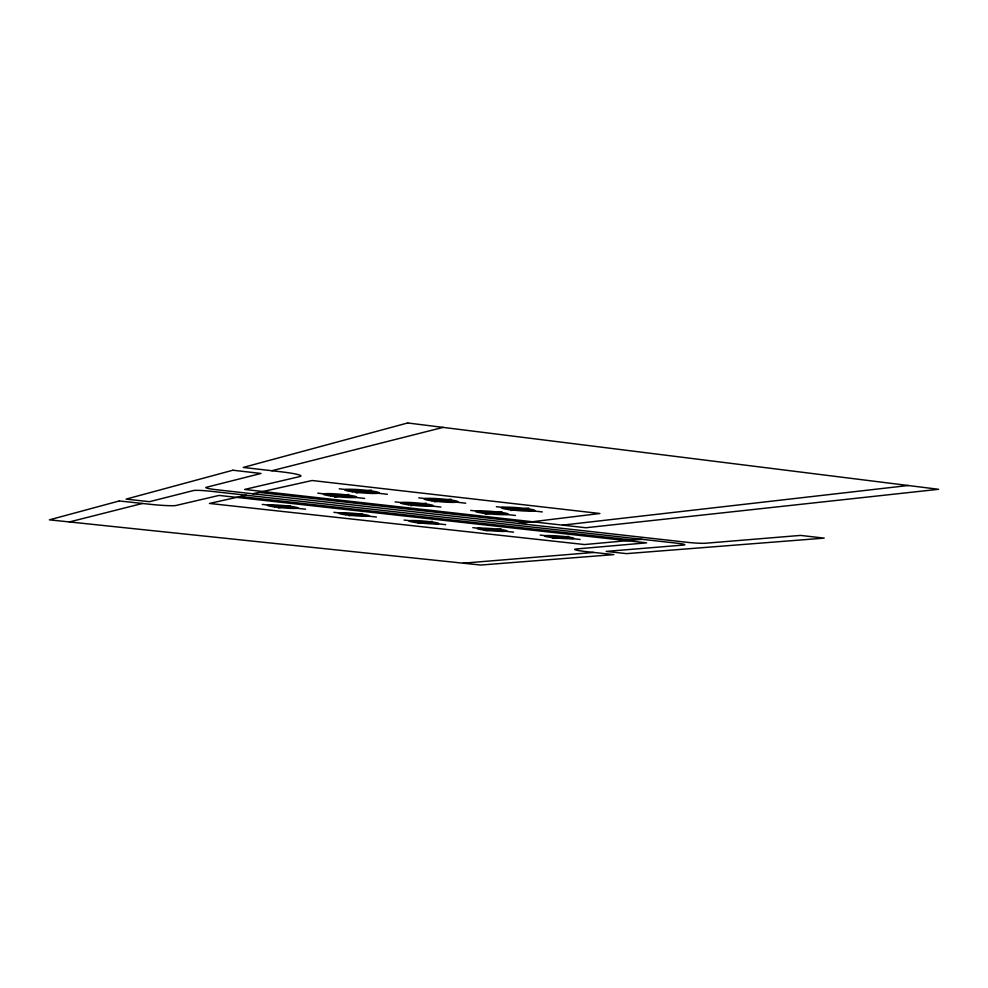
<?xml version="1.0" encoding="UTF-8"?>
<svg xmlns="http://www.w3.org/2000/svg" width="988" height="988" viewBox="0 0 988 988"><rect width="100%" height="100%" fill="white"/><g stroke="black" fill="none" stroke-linecap="round" stroke-linejoin="round"><path stroke-width="1.48" d="M69.407 521.948L142.457 503.46M271.824 470.733L443.13 427.384M246.271 495.223L209.456 503.448L584.538 544.549L641.99 539.3M252.743 493.778L312.109 480.514L599.877 513.501L518.478 523.455M278.332 507.918L290.2 505.634M334.562 497.1L348.641 494.395M356.223 492.938L371.204 490.048M348.986 515.699L362.028 513.575M410.712 505.671L426.149 503.164M434.473 501.818L450.886 499.15M418.183 523.307L432.349 521.355M485.17 514.056L501.892 511.747M510.907 510.5L528.679 508.042M485.96 530.766L501.2 528.963M562.555 525.134L908.281 485.503M552.378 538.077L568.643 536.422M463.1 563.185L593.714 552.44M262.252 504.423L305.625 509.215M333.919 512.327L376.391 517.02M404.092 520.071L445.699 524.665M472.82 527.654L513.575 532.149M540.152 535.076L580.067 539.485M258.856 492.407L526.876 522.43M240.417 496.532L632.876 540.127M339.23 488.801L387.37 494.284M418.727 497.853L465.743 503.213M496.359 506.696L542.289 511.932M317.803 493.16L364.634 498.446M395.138 501.879L440.907 507.054M470.72 510.413L515.464 515.464M119.301 500.953L49.4 519.849L480.81 565.037L613.82 554.614L587.168 551.724A20.6 1.42 4.6 0 1 576.177 548.995L646.597 542.844L219.064 495.42L176 505.473A22.144 1.606 5.3 0 1 149.917 504.275L119.301 500.953M232.896 470.226L126.056 499.125L149.509 501.682L193.549 490.53A14.45 1.149 5.3 0 1 210.913 491.283L677.101 543.215A13.449 1 4.4 0 1 683.597 545.043L606.187 551.415L626.528 553.626L824.202 538.127L800.539 535.41L705.667 543.227A13.746 1.037 4.4 0 1 687.463 542.338L217.039 489.789A14.771 1.198 5.3 0 1 206.196 487.331L261.03 473.462L232.896 470.226M407.698 422.963L243.246 467.435L281.024 471.795A27.121 2.445 5.2 0 1 299.92 476.537L244.604 489.455L585.884 527.753L938.6 489.295L407.698 422.963M274.553 506.93A15.376 1.173 5.1 0 0 298.08 508.079A15.376 1.173 5.1 0 0 275.714 504.992A15.376 1.173 5.1 0 0 274.553 506.93M345.516 514.748A15.191 1.149 5 0 0 369.117 515.921A15.191 1.149 5 0 0 347.455 512.908A15.191 1.149 5 0 0 345.516 514.748M415.899 522.516A15.018 1.136 4.9 0 0 438.758 523.529A15.018 1.136 4.9 0 0 416.751 520.627A15.018 1.136 4.9 0 0 415.899 522.516M483.935 530.013A14.869 1.112 4.7 0 0 506.918 531.05A14.869 1.112 4.7 0 0 485.553 528.222A14.869 1.112 4.7 0 0 483.935 530.013M551.489 537.46A14.721 1.087 4.6 0 0 573.756 538.337A14.721 1.087 4.6 0 0 551.996 535.62A14.721 1.087 4.6 0 0 551.489 537.46M482.922 513.155A16.314 1.334 4.7 0 0 508.165 514.205A16.314 1.334 4.7 0 0 484.7 510.981A16.314 1.334 4.7 0 0 482.922 513.155M408.168 504.732A16.512 1.371 4.9 0 0 433.263 505.745A16.512 1.371 4.9 0 0 409.044 502.435A16.512 1.371 4.9 0 0 408.168 504.732M330.671 495.976A16.722 1.396 5 0 0 356.594 497.174A16.722 1.396 5 0 0 332.66 493.728A16.722 1.396 5 0 0 330.671 495.976M352.308 491.752A17.241 1.482 5 0 0 379.157 492.975A17.241 1.482 5 0 0 354.643 489.381A17.241 1.482 5 0 0 352.308 491.752M431.929 500.83A17.018 1.457 4.8 0 0 457.95 501.842A17.018 1.457 4.8 0 0 433.152 498.409A17.018 1.457 4.8 0 0 431.929 500.83M508.697 509.561A16.821 1.42 4.7 0 0 534.866 510.611A16.821 1.42 4.7 0 0 510.87 507.276A16.821 1.42 4.7 0 0 508.697 509.561"/></g></svg>
